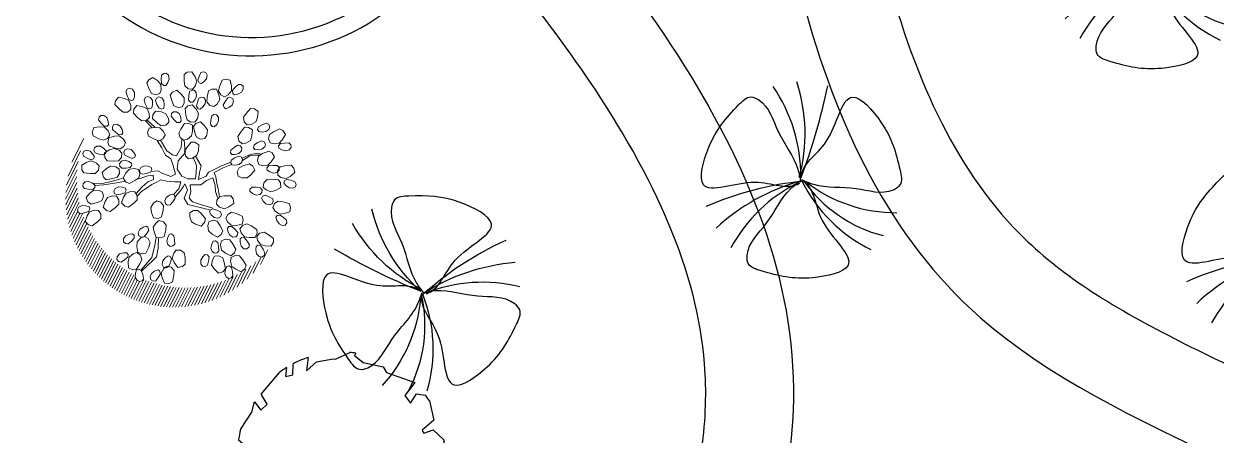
# Model space of a CAD drawing. Extents: x -809667 to 586099, y 3084146 to 3634412.
# Drawn here: x 381930.94 to 381939.07, y 3085746.64 to 3085749.45 of the extents above; entities that cross this region are included whole.
import ezdxf

# ---------------------------------------------------------------- set-up
doc = ezdxf.new("R2010")
doc.units = 0
doc.header["$LTSCALE"] = 0.5
doc.linetypes.add('CONTINOUS', pattern=[0])
doc.layers.get('0').update_dxf_attribs({"linetype": 'CONTINUOUS'})
for name, color, linetype in [('TREE', 3, 'CONTINUOUS'), ('zy-1', 3, 'CONTINUOUS'), ('图框', 4, 'CONTINUOUS'), ('绿化图层', 84, 'CONTINUOUS'), ('道路', 4, 'CONTINUOUS')]:
    doc.layers.add(name, color=color, linetype=linetype)
doc.layers.add('紫薇', color=6, linetype='CONTINUOUS', lineweight=20)

# ---------------------------------------------------------------- blocks, each defined once
blk = doc.blocks.new('白玉兰')
at = {"color": 0}
for centre, radius, start, end in [((-1261, 1665), 2054, 309.3934, 347.1655), ((-713, 1844), 1941, 291.8214, 332.6346), ((-4729, -6984), 8429, 56.1879, 65.279), ((-478, 2077), 2115, 283.2993, 320.8528), ((-1148, -2037), 2310, 61.625, 95.1491), ((-559, -2135), 2214, 76.7033, 111.4018), ((4371, -556), 4392, 172.1708, 190.6677), ((2827, 107), 2821, 182.2544, 209.8868), ((2146, 475), 2185, 193.3063, 228.4107)]:
    blk.add_arc(centre, radius, start, end, dxfattribs=at)
for points in [[(-33, 16), (-233, 73), (-342, 562), (-1254, 922), (-425, 1375), (-33, 1392), (376, 1386), (477, 1091), (236, 716), (185, 277), (29, 67), (-7, 18)], [(8, 31), (155, 177), (635, 34), (1395, 653), (1385, -291), (1209, -641), (1004, -995), (697, -939), (487, -546), (129, -287), (22, -49), (-3, 7)], [(36, -22), (99, -220), (-250, -580), (-51, -1540), (-885, -1095), (-1114, -777), (-1334, -432), (-1142, -186), (-697, -181), (-301, 17), (-41, 2), (21, -1)]]:
    blk.add_open_spline(points, degree=3, knots=[0, 0, 0, 0, 621.989778, 1340.944545, 1869.007736, 2592.427455, 2798.699245, 2915.827596, 3435.261502, 4029.77129, 4212.300518, 4212.300518, 4212.300518, 4212.300518], dxfattribs=at)
blk = doc.blocks.new('紫薇')
at = {"color": 0}
for p, q in [((-191, 425.6), (-183.9, 452.2)), ((-183.9, 452.2), (-162.6, 456.2)), ((-162.6, 456.2), (-146.2, 450.4)), ((-146.2, 450.4), (-136.4, 421.5)), ((-76.8, 470.4), (-70.2, 482.3)), ((-74.5, 453.4), (-76.8, 470.4)), ((-62.9, 439.1), (-74.5, 453.4)), ((-70.2, 482.3), (-58.6, 485.6)), ((-58.6, 485.6), (-47.3, 481.3)), ((-47.3, 481.3), (-39.7, 463.3)), ((-34.4, 444.7), (-41, 432.8)), ((-39.7, 463.3), (-34.4, 444.7)), ((-30.7, 440.8), (-21.4, 461)), ((-24.1, 417.5), (-30.7, 440.8)), ((-21.4, 461), (-5.1, 483.2)), ((-5.1, 483.2), (16.1, 479.2)), ((16.1, 479.2), (29.3, 467.9)), ((29.3, 467.9), (28, 437.4)), ((97.2, 444.8), (101.2, 461.5)), ((102.9, 427.3), (97.2, 444.8)), ((101.2, 461.5), (111.7, 470.2)), ((111.7, 470.2), (123.7, 469.1)), ((123.7, 469.1), (132.7, 461)), ((133.3, 441.5), (131.5, 422.2)), ((132.7, 461), (133.3, 441.5)), ((149.5, 432.7), (172.7, 447.5)), ((172.7, 447.5), (191, 436.1)), ((-246, 414.4), (-244.2, 427.9)), ((-237.8, 399.4), (-246, 414.4)), ((-244.2, 427.9), (-234.5, 435.2)), ((-221.8, 390.3), (-237.8, 399.4)), ((-234.5, 435.2), (-222.4, 435.2)), ((-222.4, 435.2), (-208.9, 421.2)), ((-206.8, 386.5), (-221.8, 390.3)), ((-208.9, 421.2), (-197.2, 405.8)), ((-199.1, 392.3), (-206.8, 386.5)), ((-197.2, 405.8), (-199.1, 392.3)), ((-192.4, 403.4), (-191, 425.6)), ((-177.8, 384.1), (-192.4, 403.4)), ((-132.4, 400.2), (-143.5, 382.8)), ((-136.4, 421.5), (-132.4, 400.2)), ((-105.3, 369.5), (-91, 393)), ((-91, 393), (-69.5, 390.8)), ((-69.5, 390.8), (-55.3, 380.7)), ((-50.3, 430.2), (-62.9, 439.1)), ((-41, 432.8), (-50.3, 430.2)), ((-12.5, 403.2), (-24.1, 417.5)), ((-14.5, 381.6), (-3.3, 389.5)), ((7.4, 403.9), (-12.5, 403.2)), ((-3.3, 389.5), (8.6, 387.4)), ((24, 416.1), (7.4, 403.9)), ((8.6, 387.4), (16.8, 378.5)), ((28, 437.4), (24, 416.1)), ((30, 383.1), (34.5, 399.6)), ((34.5, 399.6), (45.2, 408)), ((45.2, 408), (57.2, 406.6)), ((57.2, 406.6), (65.9, 398.2)), ((65.9, 398.2), (66, 378.7)), ((111.4, 414.4), (102.9, 427.3)), ((121, 413.5), (111.4, 414.4)), ((131.5, 422.2), (121, 413.5)), ((131.3, 393.1), (133.5, 417.2)), ((136.9, 375.6), (131.3, 393.1)), ((133.5, 417.2), (149.5, 432.7)), ((187, 392.8), (175.6, 374.5)), ((199.3, 420.8), (187, 392.8)), ((191, 436.1), (199.3, 420.8)), ((254.3, 374.8), (264, 388.8)), ((264, 388.8), (276.9, 393.2)), ((276.9, 393.2), (287.8, 387.8)), ((287.8, 387.8), (293.2, 377)), ((-339.3, 358.8), (-320.9, 370.1)), ((-336.4, 331.4), (-339.3, 358.8)), ((-329.6, 310.2), (-336.4, 331.4)), ((-320.9, 370.1), (-303.5, 370.7)), ((-303.5, 370.7), (-283.9, 347.2)), ((-283.9, 347.2), (-272.6, 328.8)), ((-268.6, 311.4), (-266.9, 338.9)), ((-266.9, 338.9), (-246.8, 347)), ((-246.8, 347), (-229.6, 344.6)), ((-229.6, 344.6), (-214.3, 318.1)), ((-161.8, 375), (-177.8, 384.1)), ((-173.4, 354.8), (-167.8, 367.2)), ((-169.6, 338.1), (-173.4, 354.8)), ((-156.9, 324.8), (-169.6, 338.1)), ((-167.8, 367.2), (-156.5, 371.5)), ((-143.5, 382.8), (-161.8, 375)), ((-156.5, 371.5), (-144.9, 368.2)), ((-144.9, 368.2), (-135.8, 350.9)), ((-135.8, 350.9), (-128.9, 332.9)), ((-128.9, 332.9), (-134.5, 320.4)), ((-112.8, 348.5), (-105.3, 369.5)), ((-104.3, 325.9), (-112.8, 348.5)), ((-54, 350.1), (-56.2, 328.6)), ((-55.3, 380.7), (-54, 350.1)), ((-19.8, 365.4), (-14.5, 381.6)), ((-15.6, 347.5), (-19.8, 365.4)), ((-8.2, 333.9), (-15.6, 347.5)), ((1.3, 332.2), (-8.2, 333.9)), ((12.5, 340), (1.3, 332.2)), ((7.1, 320), (31.4, 332.9)), ((15.9, 359.1), (12.5, 340)), ((16.8, 378.5), (15.9, 359.1)), ((35.2, 365.4), (30, 383.1)), ((31.4, 332.9), (48.8, 320)), ((43.3, 352.3), (35.2, 365.4)), ((52.9, 351.1), (43.3, 352.3)), ((63.7, 359.5), (52.9, 351.1)), ((62.6, 330.5), (65.5, 354.4)), ((67.7, 312.8), (62.6, 330.5)), ((66, 378.7), (63.7, 359.5)), ((65.5, 354.4), (81.9, 369.5)), ((81.9, 369.5), (105.5, 383.7)), ((105.5, 383.7), (123.5, 371.7)), ((131.4, 356.2), (118.3, 328.6)), ((123.5, 371.7), (131.4, 356.2)), ((155.7, 369), (136.9, 375.6)), ((175.6, 374.5), (155.7, 369)), ((208.1, 318.7), (219.7, 331.2)), ((219.7, 331.2), (233.1, 333.7)), ((233.1, 333.7), (243, 326.8)), ((253.2, 356.4), (254.3, 374.8)), ((256.5, 341.3), (253.2, 356.4)), ((265.1, 337), (256.5, 341.3)), ((278.1, 341.3), (265.1, 337)), ((267.3, 314.3), (278.1, 335.9)), ((286.7, 358.6), (278.1, 341.3)), ((278.1, 335.9), (298.6, 344.6)), ((293.2, 377), (286.7, 358.6)), ((298.6, 344.6), (325.6, 350)), ((325.6, 350), (338.6, 332.8)), ((338.6, 332.8), (340.8, 315.5)), ((-386.7, 314.3), (-380.4, 324.6)), ((-383.6, 301), (-386.7, 314.3)), ((-370.5, 290.1), (-383.6, 301)), ((-380.4, 324.6), (-369.1, 329)), ((-352.3, 287.3), (-370.5, 290.1)), ((-369.1, 329), (-351.4, 320.9)), ((-336.9, 289.2), (-352.3, 287.3)), ((-351.4, 320.9), (-335, 310.7)), ((-331.9, 297.4), (-336.9, 289.2)), ((-335, 310.7), (-331.9, 297.4)), ((-309.1, 297.5), (-329.6, 310.2)), ((-323.6, 274.2), (-315.6, 283.2)), ((-315.6, 283.2), (-303.8, 285.6)), ((-290.9, 294.7), (-309.1, 297.5)), ((-303.8, 285.6), (-287.7, 274.6)), ((-276.6, 308.6), (-290.9, 294.7)), ((-287.7, 274.6), (-273.2, 261.8)), ((-272.6, 328.8), (-276.6, 308.6)), ((-265.6, 289.4), (-268.6, 311.4)), ((-247.5, 273.4), (-265.6, 289.4)), ((-213.6, 278.8), (-230, 267.6)), ((-214.3, 318.1), (-206.2, 298.1)), ((-206.2, 298.1), (-213.6, 278.8)), ((-202, 308.6), (-198.5, 321.8)), ((-195.6, 292.8), (-202, 308.6)), ((-198.5, 321.8), (-188, 327.9)), ((-180.9, 281.8), (-195.6, 292.8)), ((-188, 327.9), (-176, 326.4)), ((-166.5, 276.1), (-180.9, 281.8)), ((-176, 326.4), (-164.3, 310.9)), ((-158.1, 280.9), (-166.5, 276.1)), ((-164.3, 310.9), (-154.6, 294.1)), ((-154.6, 294.1), (-158.1, 280.9)), ((-143.5, 317), (-156.9, 324.8)), ((-152.5, 259.8), (-148.4, 281.7)), ((-148.4, 281.7), (-138, 307.2)), ((-134.5, 320.4), (-143.5, 317)), ((-138, 307.2), (-116.5, 308.5)), ((-116.5, 308.5), (-100.8, 300.8)), ((-91.5, 312.7), (-104.3, 325.9)), ((-100.8, 300.8), (-94.7, 270.8)), ((-71.7, 315), (-91.5, 312.7)), ((-56.2, 328.6), (-71.7, 315)), ((-69.8, 267.4), (-68.5, 285.8)), ((-68.5, 285.8), (-58.6, 299.7)), ((-58.6, 299.7), (-45.6, 303.9)), ((-45.6, 303.9), (-34.9, 298.4)), ((-29.6, 287.6), (-36.2, 269.2)), ((-34.9, 298.4), (-29.6, 287.6)), ((-14.3, 282.1), (-10.1, 305.9)), ((-10.1, 264.1), (-14.3, 282.1)), ((-10.1, 305.9), (7.1, 320)), ((41.2, 277.2), (28.4, 259.8)), ((55.8, 304.1), (41.2, 277.2)), ((48.8, 320), (55.8, 304.1)), ((57.6, 263.9), (81.7, 307.4)), ((86.3, 305.7), (67.7, 312.8)), ((72.1, 266.3), (89, 305)), ((106.4, 310.5), (86.3, 305.7)), ((118.3, 328.6), (106.4, 310.5)), ((204.4, 300.6), (208.1, 318.7)), ((205.5, 285.2), (204.4, 300.6)), ((213.5, 279.7), (205.5, 285.2)), ((212.4, 256.9), (226.1, 276.8)), ((226.9, 282.2), (213.5, 279.7)), ((226.1, 276.8), (247.7, 282.5)), ((237.9, 298.1), (226.9, 282.2)), ((246.9, 315.4), (237.9, 298.1)), ((243, 326.8), (246.9, 315.4)), ((247.7, 282.5), (275.2, 284.1)), ((266.3, 295.9), (267.3, 314.3)), ((281.4, 283), (266.3, 295.9)), ((275.2, 284.1), (285.6, 265.2)), ((301.9, 280.8), (281.4, 283)), ((319.2, 293.8), (301.9, 280.8)), ((340.8, 315.5), (319.2, 293.8)), ((471.3, 230.6), (385.3, 316.6)), ((-322.8, 260.5), (-323.6, 274.2)), ((-311.7, 247.5), (-322.8, 260.5)), ((-294.2, 241.7), (-311.7, 247.5)), ((-278.8, 240.9), (-294.2, 241.7)), ((-272.4, 248.1), (-278.8, 240.9)), ((-273.2, 261.8), (-272.4, 248.1)), ((-230, 267.6), (-247.5, 273.4)), ((-234.4, 214.4), (-229.5, 227.1)), ((-229.5, 227.1), (-218.5, 232.1)), ((-218.5, 232.1), (-206.7, 229.5)), ((-206.7, 229.5), (-196.6, 212.8)), ((-161.3, 196.3), (-148.4, 220.6)), ((-140.4, 238.8), (-152.5, 259.8)), ((-148.4, 220.6), (-126.8, 219.8)), ((-125.7, 227.8), (-140.4, 238.8)), ((-126.8, 219.8), (-112, 210.5)), ((-106.5, 233.3), (-125.7, 227.8)), ((-109.1, 217.7), (-93.4, 232.5)), ((-93.4, 249.2), (-106.5, 233.3)), ((-94.7, 270.8), (-93.4, 249.2)), ((-93.4, 232.5), (-76.5, 236.6)), ((-76.5, 236.6), (-52.5, 217.6)), ((-66.7, 252.3), (-69.8, 267.4)), ((-58.1, 247.8), (-66.7, 252.3)), ((-45.1, 252), (-58.1, 247.8)), ((-36.2, 269.2), (-45.1, 252)), ((8.1, 256), (-10.1, 264.1)), ((28.4, 259.8), (8.1, 256)), ((24.8, 214), (26, 232.4)), ((26, 232.4), (37.1, 253.9)), ((37.1, 253.9), (57.7, 262.3)), ((57.7, 262.3), (84.7, 267.5)), ((99.5, 232.7), (77.7, 211.3)), ((84.7, 267.5), (97.5, 250)), ((97.5, 250), (99.5, 232.7)), ((208.8, 238.9), (212.4, 256.9)), ((221.9, 223.9), (208.8, 238.9)), ((241.9, 218.9), (221.9, 223.9)), ((260.9, 229.4), (241.9, 218.9)), ((247.9, 214.3), (266.4, 229.8)), ((285.3, 247.7), (260.9, 229.4)), ((266.4, 229.8), (288.7, 229.6)), ((285.6, 265.2), (285.3, 247.7)), ((288.7, 229.6), (315.6, 223.8)), ((305.9, 230.1), (312.1, 244.3)), ((310.3, 221.6), (305.9, 230.1)), ((323.4, 217.5), (310.3, 221.6)), ((312.1, 244.3), (323.7, 258.6)), ((315.6, 223.8), (320.6, 202.8)), ((340.5, 226.5), (323.4, 217.5)), ((323.7, 258.6), (339.8, 264.3)), ((339.8, 264.3), (352.8, 260.3)), ((356.5, 237.6), (340.5, 226.5)), ((352.8, 260.3), (358.4, 249.6)), ((358.4, 249.6), (356.5, 237.6)), ((365.4, 220.7), (367.8, 235.9)), ((371.9, 213.5), (365.4, 220.7)), ((367.8, 235.9), (375.4, 252.7)), ((375.4, 252.7), (389.5, 262.3)), ((399.8, 225.9), (385.5, 212.9)), ((389.5, 262.3), (403.2, 261.7)), ((412.5, 240.7), (399.8, 225.9)), ((403.2, 261.7), (411.3, 252.8)), ((411.3, 252.8), (412.5, 240.7)), ((508.8, 175.5), (417.1, 267.1)), ((528.7, 137.8), (442.7, 223.9)), ((-416.7, 181.7), (-403.6, 198.9)), ((-404, 157.2), (-416.7, 181.7)), ((-403.6, 198.9), (-387.6, 205.8)), ((-387.6, 205.8), (-360.8, 190.9)), ((-360.8, 190.9), (-343.6, 177.9)), ((-343.6, 177.9), (-340, 157.6)), ((-229.6, 197.9), (-234.4, 214.4)), ((-216, 185.5), (-229.6, 197.9)), ((-202.3, 178.5), (-216, 185.5)), ((-193.5, 182.4), (-202.3, 178.5)), ((-196.6, 212.8), (-188.6, 195.2)), ((-188.6, 195.2), (-193.5, 182.4)), ((-167.5, 174.9), (-161.3, 196.3)), ((-157.6, 152.9), (-167.5, 174.9)), ((-112, 210.5), (-108.9, 180.1)), ((-108.9, 180.1), (-109.8, 158.5)), ((-100.6, 191.5), (-109.1, 217.7)), ((-89.7, 172.1), (-100.6, 191.5)), ((-67, 163.8), (-89.7, 172.1)), ((-48.6, 164.8), (-67, 163.8)), ((-52.5, 217.6), (-37.7, 202)), ((-36.7, 106.9), (-51.2, 164.9)), ((-37.5, 181.3), (-48.6, 164.8)), ((-41.5, 169.7), (-27, 135.9)), ((-37.7, 202), (-37.5, 181.3)), ((39.8, 200.9), (24.8, 214)), ((60.3, 198.5), (39.8, 200.9)), ((40.7, 143.1), (52.7, 198.7)), ((67.2, 201.1), (57.6, 162.4)), ((77.7, 211.3), (60.3, 198.5)), ((183.4, 168.5), (186.5, 183.7)), ((189.7, 161.1), (183.4, 168.5)), ((186.5, 183.7), (194.8, 200.1)), ((194.8, 200.1), (209.3, 209.1)), ((218.1, 172.4), (203.3, 159.9)), ((209.3, 209.1), (222.9, 207.9)), ((231.3, 186.6), (218.1, 172.4)), ((222.9, 207.9), (230.7, 198.7)), ((230.7, 198.7), (231.3, 186.6)), ((239.6, 197.9), (247.9, 214.3)), ((248.3, 180), (239.6, 197.9)), ((266.3, 169.8), (248.3, 180)), ((287.3, 174.9), (266.3, 169.8)), ((315.7, 186.1), (287.3, 174.9)), ((320.6, 202.8), (315.7, 186.1)), ((358.1, 174.8), (365.7, 191.6)), ((367.5, 157.3), (358.1, 174.8)), ((365.7, 191.6), (383.6, 207.9)), ((385.5, 212.9), (371.9, 213.5)), ((383.6, 207.9), (405.9, 208.5)), ((405.9, 208.5), (433, 203.9)), ((434.7, 166.2), (406.7, 153.8)), ((433, 203.9), (438.9, 183.1)), ((438.9, 183.1), (434.7, 166.2)), ((542.3, 106.5), (458.9, 190)), ((-444.8, 98.9), (-442.6, 110.8)), ((-442.6, 110.8), (-433.7, 119)), ((-433.7, 119), (-414.3, 117.8)), ((-414.3, 117.8), (-395.3, 114.2)), ((-390.1, 139.9), (-404, 157.2)), ((-395.3, 114.2), (-387.5, 103)), ((-366.3, 135.4), (-390.1, 139.9)), ((-348.3, 139.4), (-366.3, 135.4)), ((-364.4, 110.1), (-350.4, 126.5)), ((-353.2, 84.9), (-364.4, 110.1)), ((-350.4, 126.5), (-334, 132.4)), ((-340, 157.6), (-348.3, 139.4)), ((-334, 132.4), (-308.2, 116.1)), ((-308.2, 116.1), (-291.7, 102.1)), ((-144, 140.4), (-157.6, 152.9)), ((-124.4, 144), (-144, 140.4)), ((-109.8, 158.5), (-124.4, 144)), ((-108.8, 122.6), (-94.6, 139)), ((-97.7, 97.4), (-108.8, 122.6)), ((-94.6, 139), (-78.2, 144.7)), ((-78.2, 144.7), (-52.5, 128.2)), ((-52.5, 128.2), (-36.1, 114.1)), ((-36.1, 114.1), (-33.9, 93.6)), ((-27, 135.9), (4.4, 106.9)), ((4.4, 106.9), (21.3, 116.5)), ((21.3, 116.5), (40.7, 143.1)), ((52.7, 126.2), (33.4, 102.1)), ((57.6, 162.4), (52.7, 126.2)), ((203.3, 159.9), (189.7, 161.1)), ((191.6, 102), (206.7, 112.4)), ((206.7, 112.4), (230.4, 117.2)), ((211.7, 140), (221.6, 151.8)), ((213.6, 130.5), (211.7, 140)), ((225, 122.9), (213.6, 130.5)), ((221.6, 151.8), (236.8, 162.3)), ((244, 126.8), (225, 122.9)), ((230.4, 117.2), (249.9, 106.4)), ((236.8, 162.3), (253.8, 163.3)), ((262.4, 133), (244, 126.8)), ((253.8, 163.3), (265.2, 155.7)), ((267.6, 143.9), (262.4, 133)), ((265.2, 155.7), (267.6, 143.9)), ((275.1, 132.1), (286.8, 146.4)), ((279.8, 112.7), (275.1, 132.1)), ((295.2, 99), (279.8, 112.7)), ((286.8, 146.4), (308.2, 157.6)), ((308.2, 157.6), (329.9, 152.6)), ((329.9, 152.6), (355, 141.2)), ((355.4, 119.6), (347, 104.3)), ((355, 141.2), (355.4, 119.6)), ((385.9, 147.9), (367.5, 157.3)), ((406.7, 153.8), (385.9, 147.9)), ((411.8, 108.8), (424.9, 121.7)), ((424.9, 121.7), (441.6, 125.6)), ((441.6, 125.6), (454.1, 120)), ((454.1, 120), (458.5, 108.8)), ((552.4, 78.8), (470.5, 160.7)), ((559.9, 53.6), (479.1, 134.4)), ((565.7, 30.2), (485.7, 110.1)), ((-502.4, 41.7), (-496.5, 62.5)), ((-496.5, 62.5), (-484, 74.7)), ((-484, 74.7), (-453.7, 70.5)), ((-453.7, 70.5), (-432.9, 64.6)), ((-437.1, 87.7), (-444.8, 98.9)), ((-420.9, 82.2), (-437.1, 87.7)), ((-432.9, 64.6), (-422.2, 46.9)), ((-403, 86.2), (-420.9, 82.2)), ((-389.3, 93.5), (-403, 86.2)), ((-387.5, 103), (-389.3, 93.5)), ((-340.2, 66.8), (-353.2, 84.9)), ((-316.8, 61), (-340.2, 66.8)), ((-298.6, 64), (-316.8, 61)), ((-289.3, 81.6), (-298.6, 64)), ((-291.7, 102.1), (-289.3, 81.6)), ((-291.5, 46.1), (-287.4, 57.4)), ((-287.4, 57.4), (-277.3, 64)), ((-277.3, 64), (-258.3, 59.7)), ((-258.3, 59.7), (-240.1, 53.1)), ((-84.9, 79.2), (-97.7, 97.4)), ((-87.5, 27.2), (-77.8, 77.9)), ((-61.5, 73.2), (-84.9, 79.2)), ((-65.7, 75.5), (-68.1, 48.9)), ((-43.3, 76), (-61.5, 73.2)), ((-33.9, 93.6), (-43.3, 76)), ((4.4, 82.7), (-36.7, 106.9)), ((21.3, 46.5), (4.4, 82.7)), ((33.4, 102.1), (33.4, 73.1)), ((33.4, 73.1), (35.8, 27.2)), ((91.4, 48.9), (108.3, 68.2)), ((108.3, 68.2), (139.8, 75.5)), ((132.5, 92.4), (144.6, 102.1)), ((132.5, 82.7), (132.5, 92.4)), ((142.2, 73.1), (132.5, 82.7)), ((159.1, 61), (134.9, 56.2)), ((134.9, 56.2), (139.8, 36.8)), ((161.5, 73.1), (142.2, 73.1)), ((144.6, 102.1), (161.5, 109.3)), ((202.6, 61), (159.1, 61)), ((161.5, 109.3), (178.4, 106.9)), ((180.8, 75.5), (161.5, 73.1)), ((178.4, 106.9), (188.1, 97.2)), ((188.1, 85.1), (180.8, 75.5)), ((188.1, 97.2), (188.1, 85.1)), ((190.7, 82.1), (191.6, 102)), ((201.6, 64.6), (190.7, 82.1)), ((222.5, 58.9), (201.6, 64.6)), ((252.8, 55.2), (222.5, 58.9)), ((249.9, 106.4), (270.8, 88.4)), ((265.1, 67.5), (252.8, 55.2)), ((270.8, 88.4), (265.1, 67.5)), ((265.4, 70.7), (306.5, 75.5)), ((287.2, 87.6), (270.3, 87.6)), ((328.3, 90), (287.2, 87.6)), ((287.2, 48.9), (304.1, 56.2)), ((316.8, 99.4), (295.2, 99)), ((304.1, 56.2), (321, 53.7)), ((306.5, 75.5), (364.5, 85.1)), ((347, 104.3), (316.8, 99.4)), ((362.1, 92.4), (328.3, 90)), ((410.5, 106.9), (362.1, 92.4)), ((364.5, 85.1), (408, 97.2)), ((380.7, 55.3), (393.8, 68.2)), ((383.1, 35.6), (380.7, 55.3)), ((393.8, 68.2), (416.4, 76.9)), ((404, 95.4), (411.8, 108.8)), ((407.5, 86.4), (404, 95.4)), ((420, 80.9), (407.5, 86.4)), ((416.4, 76.9), (437.4, 69.5)), ((438, 87.9), (420, 80.9)), ((437.4, 69.5), (461, 55.4)), ((455.2, 97.1), (438, 87.9)), ((458.5, 108.8), (455.2, 97.1)), ((461, 55.4), (459, 33.9)), ((570, 8.1), (490.7, 87.5)), ((573.2, -12.7), (494.4, 66.1)), ((-504.4, -0.4), (-485.8, 5.5)), ((-481.8, 23.5), (-502.4, 41.7)), ((-485.8, 5.5), (-466.8, 9.1)), ((-462.5, 12.3), (-481.8, 23.5)), ((-466.8, 9.1), (-455.5, 1.4)), ((-438.8, 16.8), (-462.5, 12.3)), ((-455.5, 1.4), (-453.8, -8.1)), ((-423.5, 27), (-438.8, 16.8)), ((-422.2, 46.9), (-423.5, 27)), ((-400.7, 29), (-397.8, 40.7)), ((-393.6, 17.3), (-400.7, 29)), ((-397.8, 40.7), (-388.5, 48.4)), ((-377.8, 10.9), (-393.6, 17.3)), ((-388.5, 48.4), (-369.1, 46.1)), ((-359.6, 13.9), (-377.8, 10.9)), ((-369.1, 46.1), (-350.3, 41.4)), ((-350.9, 0.6), (-367.8, -9.1)), ((-345.6, 20.4), (-359.6, 13.9)), ((-314.7, 5.4), (-350.9, 0.6)), ((-350.3, 41.4), (-343.3, 29.7)), ((-343.3, 29.7), (-345.6, 20.4)), ((-338.8, -4.2), (-314.7, 0.6)), ((-278.4, 0.6), (-314.7, 5.4)), ((-314.7, 0.6), (-276, -9.1)), ((-285.7, 33.7), (-291.5, 46.1)), ((-270.7, 25.6), (-285.7, 33.7)), ((-278.4, -4.1), (-275.5, 7.6)), ((-275.5, 7.6), (-266.1, 15.2)), ((-252.3, 26.7), (-270.7, 25.6)), ((-266.1, 15.2), (-246.7, 12.7)), ((-237.6, 31.6), (-252.3, 26.7)), ((-246.7, 12.7), (-228, 8)), ((-240.1, 53.1), (-234.3, 40.7)), ((-234.3, 40.7), (-237.6, 31.6)), ((-228, 8), (-221, -3.8)), ((-222.8, 0.6), (-176.9, -1.8)), ((-70.5, 0.6), (-87.5, 27.2)), ((-56, -28.4), (-70.5, 0.6)), ((-68.1, 48.9), (-68.1, 34.4)), ((-68.1, 34.4), (-56, 5.4)), ((-56, 5.4), (-43.9, -21.1)), ((-11.6, -10.3), (11.6, 10.3)), ((11.6, 10.3), (21.3, 46.5)), ((35.8, 27.2), (60, 24.8)), ((84.2, 10.3), (50.3, -4.2)), ((60, 24.8), (91.4, 48.9)), ((108.3, 24.8), (84.2, 10.3)), ((132.5, 19.9), (108.3, 24.8)), ((154.3, 17.5), (132.5, 19.9)), ((139.8, 36.8), (168.8, 34.4)), ((185.7, 7.9), (154.3, 17.5)), ((168.8, 34.4), (202.6, 19.9)), ((207.4, 3), (185.7, 7.9)), ((202.6, 19.9), (236.4, 0.6)), ((234, -11.5), (207.4, 3)), ((234, -9.1), (238.9, 10.3)), ((238.9, 10.3), (255.8, 17.5)), ((255.8, 17.5), (279.9, 17.5)), ((275.1, 39.3), (287.2, 48.9)), ((275.1, 29.6), (275.1, 39.3)), ((284.8, 19.9), (275.1, 29.6)), ((279.9, 17.5), (296.9, 3)), ((304.1, 19.9), (284.8, 19.9)), ((296.9, 3), (313.8, -18.7)), ((323.4, 22.3), (304.1, 19.9)), ((321, 53.7), (330.7, 44.1)), ((321, -1.8), (325.9, 17.5)), ((330.7, 32), (323.4, 22.3)), ((325.9, 17.5), (342.8, 24.8)), ((330.7, 44.1), (330.7, 32)), ((342.8, 24.8), (367, 24.8)), ((367, 24.8), (383.9, 10.3)), ((396.9, 20.2), (383.1, 35.6)), ((383.9, 10.3), (400.8, -11.5)), ((418.4, 18.1), (396.9, 20.2)), ((448.9, 19.6), (418.4, 18.1)), ((459, 33.9), (448.9, 19.6)), ((461.2, 10.3), (473.3, 19.9)), ((461.2, 0.6), (461.2, 10.3)), ((470.9, -9.1), (461.2, 0.6)), ((473.3, 19.9), (490.2, 27.2)), ((490.2, 27.2), (507.1, 24.8)), ((575.4, -32.6), (497, 45.8)), ((499.2, 25.9), (498.8, 26.3)), ((507.1, 24.8), (516.8, 15.1)), ((516.8, 3), (509.6, -6.6)), ((516.8, 15.1), (516.8, 3)), ((576.7, -51.6), (516.8, 8.3)), ((-509.7, -11.2), (-504.4, -0.4)), ((-507.5, -23.1), (-509.7, -11.2)), ((-496.2, -30.8), (-507.5, -23.1)), ((-479.2, -30.1), (-496.2, -30.8)), ((-463.9, -19.9), (-479.2, -30.1)), ((-453.8, -8.1), (-463.9, -19.9)), ((-421.5, -40.4), (-416.8, -19.3)), ((-399.9, -57.5), (-421.5, -40.4)), ((-416.8, -19.3), (-405, -6.5)), ((-405, -6.5), (-374.5, -8.9)), ((-374.5, -8.9), (-353.4, -13.7)), ((-360.6, -11.5), (-338.8, -4.2)), ((-341.9, -50.6), (-356.5, -61.7)), ((-353.4, -13.7), (-341.8, -30.7)), ((-341.8, -30.7), (-341.9, -50.6)), ((-315.5, -70.1), (-313, -48.7)), ((-313, -48.7), (-302.7, -34.6)), ((-302.7, -34.6), (-272.1, -33.8)), ((-271.5, -15.9), (-278.4, -4.1)), ((-272.1, -33.8), (-250.7, -36.3)), ((-255.7, -22.4), (-271.5, -15.9)), ((-237.5, -19.5), (-255.7, -22.4)), ((-250.7, -36.3), (-237.3, -51.9)), ((-223.4, -13.2), (-237.5, -19.5)), ((-237.3, -51.9), (-235.2, -71.8)), ((-221, -3.8), (-223.4, -13.2)), ((-181.7, -13.9), (-222.8, -11.5)), ((-135.8, -21.1), (-181.7, -13.9)), ((-176.9, -1.8), (-133.4, -9.1)), ((-135.8, -42.9), (-135.8, -21.1)), ((-131, -71.9), (-135.8, -42.9)), ((-133.4, -9.1), (-111.6, -11.5)), ((-121.3, -42.9), (-121.3, -79.1)), ((-89.9, -45.3), (-121.3, -42.9)), ((-111.6, -11.5), (-94.7, -26)), ((-94.7, -26), (-56, -28.4)), ((-58.4, -55), (-89.9, -45.3)), ((-12.5, -40.5), (-58.4, -55)), ((-43.9, -21.1), (-11.6, -10.3)), ((-5.3, -71.9), (-12.5, -40.5)), ((9.2, -28.4), (6.8, -57.4)), ((21.3, -38), (9.2, -28.4)), ((40.7, -52.5), (21.3, -38)), ((50.3, -4.2), (23.7, -13.9)), ((23.7, -13.9), (43.1, -40.5)), ((72.1, -71.9), (40.7, -52.5)), ((43.1, -40.5), (72.1, -57.4)), ((241.3, -28.4), (234, -9.1)), ((260.6, -38), (241.3, -28.4)), ((289.6, -47.7), (260.6, -38)), ((304.1, -38), (289.6, -47.7)), ((313.8, -18.7), (304.1, -38)), ((328.3, -21.1), (321, -1.8)), ((347.6, -30.8), (328.3, -21.1)), ((376.6, -40.5), (347.6, -30.8)), ((391.1, -30.8), (376.6, -40.5)), ((400.8, -11.5), (391.1, -30.8)), ((420.1, -38), (425, -18.7)), ((427.4, -57.4), (420.1, -38)), ((425, -18.7), (441.9, -11.5)), ((441.9, -11.5), (466.1, -11.5)), ((466.1, -11.5), (483, -26)), ((490.2, -9.1), (470.9, -9.1)), ((483, -26), (499.9, -47.7)), ((509.6, -6.6), (490.2, -9.1)), ((499.9, -47.7), (490.2, -67)), ((575.5, -121), (498.7, -44.3)), ((576.6, -104.5), (499.6, -27.5)), ((577.3, -87.5), (500, -10.2)), ((577.3, -69.9), (511.5, -4.1)), ((-490, -117.5), (-482.8, -101.7)), ((-482.8, -101.7), (-453, -94.6)), ((-453, -94.6), (-431.5, -92.7)), ((-431.5, -92.7), (-415.2, -105.3)), ((-425.8, -93.7), (-421.1, -82.6)), ((-422.9, -105.4), (-425.8, -93.7)), ((-411.2, -112.5), (-422.9, -105.4)), ((-421.1, -82.6), (-402.9, -75.6)), ((-415.2, -105.3), (-409.1, -124.3)), ((-402.9, -75.6), (-384.1, -71)), ((-380, -67.5), (-399.9, -57.5)), ((-379.5, -99.7), (-394.2, -110.8)), ((-384.1, -71), (-372.4, -78)), ((-356.5, -61.7), (-380, -67.5)), ((-370.1, -87.4), (-379.5, -99.7)), ((-372.4, -78), (-370.1, -87.4)), ((-292.2, -84.8), (-315.5, -70.1)), ((-271.3, -92.6), (-292.2, -84.8)), ((-248.6, -84.4), (-271.3, -92.6)), ((-235.2, -71.8), (-248.6, -84.4)), ((-128.5, -98.4), (-131, -71.9)), ((-123.7, -134.7), (-128.5, -98.4)), ((-121.3, -79.1), (-114, -105.7)), ((-114, -105.7), (-114, -134.7)), ((11.6, -96), (-5.3, -71.9)), ((2, -117.8), (11.6, -96)), ((6.8, -57.4), (33.4, -88.8)), ((33.4, -88.8), (26.1, -122.6)), ((71.7, -62.6), (77.9, -55.2)), ((72.9, -76.2), (71.7, -62.6)), ((87.7, -88.7), (72.9, -76.2)), ((77.9, -55.2), (93.4, -55.6)), ((104.1, -99.2), (87.7, -88.7)), ((93.4, -55.6), (111, -60.9)), ((115.8, -96.5), (104.1, -99.2)), ((111, -60.9), (122.4, -73.6)), ((123.6, -87.2), (115.8, -96.5)), ((122.4, -73.6), (123.6, -87.2)), ((134.2, -92.5), (141.1, -73)), ((142.8, -112.3), (134.2, -92.5)), ((141.1, -73), (157.2, -61.4)), ((157.2, -61.4), (174.8, -66.7)), ((174.8, -66.7), (193.3, -82.2)), ((193.3, -82.2), (197, -104.2)), ((197, -104.2), (196, -131.7)), ((446.7, -67), (427.4, -57.4)), ((475.7, -76.7), (446.7, -67)), ((490.2, -67), (475.7, -76.7)), ((566.2, -182.5), (490.3, -106.6)), ((569.1, -167.7), (493.1, -91.7)), ((571.7, -152.6), (495.4, -76.3)), ((573.8, -137.1), (497.3, -60.6)), ((-488.1, -139.1), (-490, -117.5)), ((-462.2, -148.6), (-488.1, -139.1)), ((-440.2, -152.1), (-462.2, -148.6)), ((-459.5, -166.8), (-443.1, -156.6)), ((-443.1, -156.6), (-429.8, -159.8)), ((-419.7, -139.3), (-440.2, -152.1)), ((-429.8, -159.8), (-424.7, -168)), ((-409.1, -124.3), (-419.7, -139.3)), ((-394.2, -110.8), (-411.2, -112.5)), ((-409.7, -163.1), (-405.2, -146.2)), ((-404.1, -184), (-409.7, -163.1)), ((-405.2, -146.2), (-377.1, -134.2)), ((-377.1, -134.2), (-356.2, -128.6)), ((-356.2, -128.6), (-338, -138.3)), ((-338, -138.3), (-328.8, -156)), ((-328.8, -156), (-336.6, -172.6)), ((-318.9, -167.1), (-315.4, -155.5)), ((-315.4, -155.5), (-298, -146.6)), ((-298, -146.6), (-279.9, -140)), ((-279.9, -140), (-267.5, -145.8)), ((-264.2, -154.9), (-272.2, -168.1)), ((-267.5, -145.8), (-264.2, -154.9)), ((-180.2, -164.4), (-174.5, -147.9)), ((-176.3, -185.6), (-180.2, -164.4)), ((-174.5, -147.9), (-145.5, -138.1)), ((-145.5, -138.1), (-124.3, -134.2)), ((-124.3, -134.2), (-106.8, -145.2)), ((-99, -163.5), (-108.1, -179.5)), ((-106.8, -145.2), (-99, -163.5)), ((-77.8, -175.7), (-29.4, -141.9)), ((4.4, -137.1), (-60.9, -178.1)), ((-29.4, -141.9), (2, -117.8)), ((-19.3, -182.6), (-9.2, -163.5)), ((-9.2, -163.5), (10.3, -156.7)), ((26.1, -122.6), (4.4, -137.1)), ((10.3, -156.7), (29.5, -162)), ((29.5, -162), (36.3, -179.1)), ((158.8, -138.4), (142.8, -112.3)), ((151.1, -181.9), (158, -162.4)), ((158, -162.4), (174.1, -150.7)), ((176.1, -140.3), (158.8, -138.4)), ((174.1, -150.7), (191.7, -156)), ((196, -131.7), (176.1, -140.3)), ((191.7, -156), (210.2, -171.6)), ((233.6, -164.1), (239.8, -156.7)), ((234.8, -177.7), (233.6, -164.1)), ((239.8, -156.7), (255.3, -157)), ((255.3, -157), (272.9, -162.3)), ((272.9, -162.3), (284.3, -175.1)), ((550.9, -237.9), (475.7, -162.7)), ((555.2, -224.5), (479.8, -149.2)), ((559.2, -210.9), (483.7, -135.3)), ((562.9, -196.8), (487.2, -121.1)), ((-475.8, -191.1), (-474.7, -179.1)), ((-469.4, -201.4), (-475.8, -191.1)), ((-474.7, -179.1), (-459.5, -166.8)), ((-456.1, -204.5), (-469.4, -201.4)), ((-440.4, -197.6), (-456.1, -204.5)), ((-429.9, -182.6), (-440.4, -197.6)), ((-424.7, -168), (-429.9, -182.6)), ((-377, -189), (-404.1, -184)), ((-354.7, -188.6), (-377, -189)), ((-336.6, -172.6), (-354.7, -188.6)), ((-352.7, -221.1), (-339.8, -206.5)), ((-339.8, -206.5), (-325.3, -193.6)), ((-325.3, -193.6), (-311.7, -194.5)), ((-314.8, -178.4), (-318.9, -167.1)), ((-307.9, -216.9), (-315.8, -233.6)), ((-302.4, -184.2), (-314.8, -178.4)), ((-311.7, -194.5), (-305.3, -201.7)), ((-305.3, -201.7), (-307.9, -216.9)), ((-285.6, -180.7), (-302.4, -184.2)), ((-272.2, -168.1), (-285.6, -180.7)), ((-149.6, -192.7), (-176.3, -185.6)), ((-127.4, -194.1), (-149.6, -192.7)), ((-108.1, -179.5), (-127.4, -194.1)), ((-106, -202.5), (-92, -188.9)), ((-105.9, -214.5), (-106, -202.5)), ((-98.6, -224.2), (-105.9, -214.5)), ((-92, -188.9), (-76.6, -177.2)), ((-70.2, -217.7), (-85.1, -226)), ((-76.6, -177.2), (-63.1, -179.1)), ((-61, -201.8), (-70.2, -217.7)), ((-63.1, -179.1), (-57.2, -186.8)), ((-57.2, -186.8), (-61, -201.8)), ((-29.7, -211.3), (-19.3, -182.6)), ((-20.4, -226.1), (-29.7, -211.3)), ((35.7, -203.3), (20.8, -219.9)), ((36.3, -179.1), (35.7, -203.3)), ((159.7, -201.7), (151.1, -181.9)), ((175.7, -227.8), (159.7, -201.7)), ((210.2, -171.6), (213.9, -193.6)), ((213.9, -193.6), (212.9, -221.1)), ((249.6, -190.1), (234.8, -177.7)), ((246.4, -234.4), (249, -213.9)), ((249, -213.9), (262.3, -199)), ((266, -200.7), (249.6, -190.1)), ((262.3, -199), (280.6, -200.5)), ((277.8, -197.9), (266, -200.7)), ((285.5, -188.7), (277.8, -197.9)), ((280.6, -200.5), (302, -211.7)), ((284.3, -175.1), (285.5, -188.7)), ((302, -211.7), (310.3, -232.4)), ((305.8, -179.5), (310.3, -170.9)), ((309.8, -192.5), (305.8, -179.5)), ((327, -201.5), (309.8, -192.5)), ((310.3, -170.9), (325.4, -168)), ((325.4, -168), (343.8, -169.4)), ((345.2, -208.3), (327, -201.5)), ((343.8, -169.4), (357.7, -179.4)), ((356.1, -203.1), (345.2, -208.3)), ((361.7, -192.5), (356.1, -203.1)), ((357.7, -179.4), (361.7, -192.5)), ((530.6, -288.4), (456, -213.7)), ((536.1, -276.2), (461.3, -201.4)), ((541.3, -263.7), (466.4, -188.8)), ((546.3, -250.9), (471.2, -175.9)), ((-419, -283.1), (-417.9, -265.7)), ((-417.9, -265.7), (-392.8, -248.4)), ((-392.8, -248.4), (-373.4, -238.8)), ((-373.4, -238.8), (-353.6, -244.6)), ((-353.6, -244.6), (-341.1, -260.1)), ((-351.7, -233.1), (-352.7, -221.1)), ((-343.7, -242.2), (-351.7, -233.1)), ((-341.1, -260.1), (-345.5, -278)), ((-330, -243), (-343.7, -242.2)), ((-315.8, -233.6), (-330, -243)), ((-194.7, -252.4), (-171.8, -232.2)), ((-193.6, -269.8), (-194.7, -252.4)), ((-181.7, -287.9), (-193.6, -269.8)), ((-171.8, -232.2), (-153.8, -220.2)), ((-153.8, -220.2), (-133.4, -223.6)), ((-133.4, -223.6), (-119.1, -237.5)), ((-121.3, -255.7), (-133.4, -276.7)), ((-119.1, -237.5), (-121.3, -255.7)), ((-85.1, -226), (-98.6, -224.2)), ((-88.1, -289.3), (-83.6, -259.1)), ((-83.6, -259.1), (-77.4, -238.3)), ((-77.4, -238.3), (-59.6, -227.8)), ((-59.6, -227.8), (-39.8, -229.2)), ((-39.8, -229.2), (-29.7, -244.6)), ((-25.5, -268.4), (-36.8, -287.6)), ((-29.7, -244.6), (-25.5, -268.4)), ((-1.3, -236.2), (-20.4, -226.1)), ((20.8, -219.9), (-1.3, -236.2)), ((132.4, -239), (140.2, -227.8)), ((135.8, -258), (132.4, -239)), ((141.5, -276.6), (135.8, -258)), ((140.2, -227.8), (149.8, -226.1)), ((149.8, -226.1), (161.4, -236.3)), ((161.4, -236.3), (171.4, -251.7)), ((172, -268.8), (164.2, -280)), ((171.4, -251.7), (172, -268.8)), ((193, -229.7), (175.7, -227.8)), ((212.9, -221.1), (193, -229.7)), ((219.5, -269.9), (202.6, -226.4)), ((212.3, -221.6), (229.2, -253)), ((238.9, -306.2), (219.5, -269.9)), ((229.2, -253), (260.6, -301.3)), ((259.1, -251.9), (246.4, -234.4)), ((280.3, -274), (259.1, -251.9)), ((297.6, -272.1), (280.3, -274)), ((315.1, -259.5), (297.6, -272.1)), ((307.4, -275), (318.8, -258.8)), ((310.3, -232.4), (315.1, -259.5)), ((318.8, -258.8), (337.2, -258.1)), ((337.2, -258.1), (359.8, -266.8)), ((359.6, -253.8), (363.1, -244.8)), ((365.2, -266.3), (359.6, -253.8)), ((359.8, -266.8), (370.3, -286.5)), ((363.1, -244.8), (377.9, -240.2)), ((383.2, -273.3), (365.2, -266.3)), ((377.9, -240.2), (396.3, -239.5)), ((402.1, -278.1), (383.2, -273.3)), ((396.3, -239.5), (411.2, -247.9)), ((412.3, -271.7), (402.1, -278.1)), ((411.2, -247.9), (416.7, -260.4)), ((416.7, -260.4), (412.3, -271.7)), ((499.4, -345.5), (425.3, -271.4)), ((506.1, -334.6), (432, -260.4)), ((512.6, -323.4), (438.4, -249.1)), ((518.9, -312), (444.5, -237.6)), ((524.9, -300.3), (450.4, -225.8)), ((-409.4, -302.5), (-419, -283.1)), ((-381.8, -302.1), (-409.4, -302.5)), ((-382.4, -334.9), (-372.7, -318)), ((-360.1, -297.3), (-381.8, -302.1)), ((-372.7, -318), (-361.1, -302.6)), ((-361.1, -302.6), (-347.5, -300.7)), ((-345.5, -278), (-360.1, -297.3)), ((-347.5, -300.7), (-339.8, -306.5)), ((-339.4, -322), (-343.8, -339.9)), ((-339.8, -306.5), (-339.4, -322)), ((-238.2, -331.8), (-218.9, -308.1)), ((-218.9, -308.1), (-203, -293.5)), ((-203, -293.5), (-182.4, -293.6)), ((-182.4, -293.6), (-166, -304.9)), ((-154.4, -284.1), (-181.7, -287.9)), ((-165.2, -323.3), (-173.8, -345.9)), ((-166, -304.9), (-165.2, -323.3)), ((-133.4, -276.7), (-154.4, -284.1)), ((-151, -316.8), (-143.4, -298.8)), ((-146.2, -327.9), (-151, -316.8)), ((-135.8, -333.9), (-146.2, -327.9)), ((-143.4, -298.8), (-133.7, -282.1)), ((-133.7, -282.1), (-120.5, -278.5)), ((-112, -316.9), (-122.6, -330.4)), ((-120.5, -278.5), (-112.1, -283.4)), ((-112.1, -283.4), (-109.8, -298.7)), ((-109.8, -298.7), (-112, -316.9)), ((-105.1, -337.9), (-86.8, -328.4)), ((-76, -301.9), (-88.1, -289.3)), ((-86.8, -328.4), (-67, -330.8)), ((-55.3, -308.1), (-76, -301.9)), ((-36.8, -287.6), (-55.3, -308.1)), ((-49.5, -331.8), (-41, -321)), ((-41, -321), (-31.4, -319.9)), ((-31.4, -319.9), (-20.4, -330.7)), ((112.7, -328.7), (124.5, -311.7)), ((115.8, -350.1), (112.7, -328.7)), ((124.5, -311.7), (143.2, -304.7)), ((152.3, -282.1), (141.5, -276.6)), ((143.2, -304.7), (158.7, -314.5)), ((164.2, -280), (152.3, -282.1)), ((158.7, -314.5), (172.5, -334.4)), ((177.2, -337), (179.7, -323.6)), ((179.7, -323.6), (187.6, -318.1)), ((187.6, -318.1), (202.4, -322.5)), ((202.4, -322.5), (218, -332.3)), ((260.6, -315.8), (238.9, -306.2)), ((260.6, -301.3), (325.9, -340)), ((325.9, -347.2), (260.6, -315.8)), ((307.1, -295.7), (307.4, -275)), ((321.7, -311.7), (307.1, -295.7)), ((345.2, -331.1), (321.7, -311.7)), ((362.2, -327.4), (345.2, -331.1)), ((378.2, -312.8), (362.2, -327.4)), ((370.3, -286.5), (378.2, -312.8)), ((462.1, -396.6), (388.7, -323.1)), ((470, -386.9), (396.5, -313.3)), ((477.7, -376.9), (404, -303.2)), ((485.2, -366.6), (411.4, -292.8)), ((492.4, -356.2), (418.5, -282.2)), ((-379.1, -346.5), (-382.4, -334.9)), ((-369.5, -353.8), (-379.1, -346.5)), ((-355.9, -351.9), (-369.5, -353.8)), ((-343.8, -339.9), (-355.9, -351.9)), ((-298.2, -395.2), (-281, -370)), ((-281, -370), (-266.4, -354)), ((-266.4, -354), (-245.8, -352.3)), ((-245.8, -352.3), (-228.6, -362.3)), ((-234.3, -348.8), (-238.2, -331.8)), ((-219.7, -364.7), (-234.3, -348.8)), ((-226.2, -380.5), (-232.9, -403.8)), ((-228.6, -362.3), (-226.2, -380.5)), ((-193.4, -356.6), (-219.7, -364.7)), ((-173.8, -345.9), (-193.4, -356.6)), ((-184.7, -388.3), (-180.1, -369.4)), ((-180.1, -369.4), (-173.3, -351.3)), ((-173.3, -351.3), (-160.8, -345.7)), ((-160.8, -345.7), (-151.8, -349.1)), ((-146.3, -382.2), (-154.5, -397.2)), ((-151.8, -349.1), (-147, -363.8)), ((-147, -363.8), (-146.3, -382.2)), ((-122.6, -330.4), (-135.8, -333.9)), ((-118.4, -388.2), (-112.3, -358.3)), ((-112.3, -358.3), (-105.1, -337.9)), ((-54.8, -370.8), (-67.2, -389.3)), ((-67, -330.8), (-57.8, -346.8)), ((-57.8, -346.8), (-54.8, -370.8)), ((-47.1, -351), (-49.5, -331.8)), ((-42.4, -369.9), (-47.1, -351)), ((-31.9, -375.9), (-42.4, -369.9)), ((-19.9, -374.5), (-31.9, -375.9)), ((-20.4, -330.7), (-11.2, -346.6)), ((-11.5, -363.7), (-19.9, -374.5)), ((-11.2, -346.6), (-11.5, -363.7)), ((9.7, -383.3), (14, -370.3)), ((18.3, -400.6), (9.7, -383.3)), ((14, -370.3), (22.7, -366)), ((22.7, -366), (36.7, -372.6)), ((36.7, -372.6), (50.8, -384.5)), ((124.3, -379.4), (115.8, -350.1)), ((140.5, -385.9), (124.3, -379.4)), ((161.9, -382.8), (140.5, -385.9)), ((170.2, -356.6), (161.9, -382.8)), ((172.5, -334.4), (170.2, -356.6)), ((188.2, -352.9), (177.2, -337)), ((182.5, -391.6), (190.2, -372.4)), ((201.2, -367.5), (188.2, -352.9)), ((190.2, -372.4), (206.8, -361.4)), ((213.2, -367.9), (201.2, -367.5)), ((206.8, -361.4), (224.2, -367.4)), ((223.2, -361.1), (213.2, -367.9)), ((218, -332.3), (225.6, -347.6)), ((225.6, -347.6), (223.2, -361.1)), ((224.2, -367.4), (242, -383.7)), ((242, -383.7), (244.8, -405.8)), ((246.6, -371.5), (253.1, -364.4)), ((247.2, -385.2), (246.6, -371.5)), ((253.1, -364.4), (268.5, -365.4)), ((268.5, -365.4), (285.9, -371.4)), ((285.9, -371.4), (296.8, -384.6)), ((325.2, -362.8), (325.7, -343.5)), ((327.1, -382.2), (325.2, -362.8)), ((325.7, -343.5), (335.6, -334)), ((336.6, -389.7), (327.1, -382.2)), ((335.6, -334), (345.2, -334.3)), ((345.2, -334.3), (354.6, -346.6)), ((358.6, -380.5), (348.7, -390)), ((354.6, -346.6), (361.4, -363.7)), ((419.3, -442.2), (358.1, -381)), ((361.4, -363.7), (358.6, -380.5)), ((428.3, -433.5), (361, -366.2)), ((437.1, -424.6), (363.9, -351.5)), ((445.7, -415.5), (372.4, -342.2)), ((454, -406.2), (380.6, -332.8)), ((-292.9, -411.8), (-298.2, -395.2)), ((-277, -426.4), (-292.9, -411.8)), ((-251.4, -416.1), (-277, -426.4)), ((-204, -490.6), (-257.4, -437.3)), ((-232.9, -403.8), (-251.4, -416.1)), ((-240.1, -447), (-237.1, -427.7)), ((-237.1, -427.7), (-231.9, -409.1)), ((-231.9, -409.1), (-219.9, -402.4)), ((-219.9, -402.4), (-210.6, -405.1)), ((-210.6, -405.1), (-204.6, -419.3)), ((-202.3, -437.6), (-209.3, -453.2)), ((-204.6, -419.3), (-202.3, -437.6)), ((-178.3, -398.5), (-184.7, -388.3)), ((-167, -402.8), (-178.3, -398.5)), ((-154.5, -397.2), (-167, -402.8)), ((-132.9, -443), (-125, -422.8)), ((-125, -422.8), (-106.5, -413.8)), ((-107.1, -401.5), (-118.4, -388.2)), ((-86.7, -408.7), (-107.1, -401.5)), ((-106.5, -413.8), (-86.8, -416.9)), ((-86.8, -416.9), (-78, -433.1)), ((-67.2, -389.3), (-86.7, -408.7)), ((-78, -433.1), (-75.8, -457.1)), ((-48.1, -407), (-34, -391.9)), ((-48.1, -428.6), (-48.1, -407)), ((-43.8, -458.8), (-48.1, -428.6)), ((-34, -391.9), (-14.6, -387.6)), ((-14.6, -387.6), (-0.5, -399.5)), ((-0.5, -399.5), (10.2, -421.1)), ((10.2, -421.1), (4.8, -442.7)), ((29.1, -416.8), (18.3, -400.6)), ((41, -419), (29.1, -416.8)), ((51.8, -413.7), (41, -419)), ((50.8, -384.5), (56.1, -400.7)), ((56.1, -400.7), (51.8, -413.7)), ((190.3, -411.7), (182.5, -391.6)), ((205.2, -438.4), (190.3, -411.7)), ((222.4, -441), (205.2, -438.4)), ((242.6, -433.3), (222.4, -441)), ((244.8, -405.8), (242.6, -433.3)), ((261.5, -398.2), (247.2, -385.2)), ((328, -510), (256.1, -438)), ((277.4, -409.4), (261.5, -398.2)), ((339.1, -503.4), (267, -431.3)), ((289.3, -407.2), (277.4, -409.4)), ((349.9, -496.5), (277.7, -424.4)), ((360.5, -489.4), (288.2, -417.2)), ((297.4, -398.2), (289.3, -407.2)), ((296.8, -384.6), (297.4, -398.2)), ((370.9, -482.1), (298.5, -409.7)), ((381, -474.6), (308.5, -402.1)), ((390.9, -466.8), (318.3, -394.2)), ((400.6, -458.8), (327.9, -386.1)), ((348.7, -390), (336.6, -389.7)), ((410, -450.6), (349, -389.6)), ((-232.8, -456.6), (-240.1, -447)), ((-221.2, -459.9), (-232.8, -456.6)), ((-209.3, -453.2), (-221.2, -459.9)), ((-159.1, -517.9), (-218.6, -458.4)), ((-124.5, -534.7), (-187, -472.3)), ((-94.9, -546.7), (-158.9, -482.7)), ((-139.8, -472.8), (-132.9, -443)), ((-128.9, -486.3), (-139.8, -472.8)), ((-68.3, -555.6), (-133.5, -490.4)), ((-108.7, -494.2), (-128.9, -486.3)), ((-88.6, -475.3), (-108.7, -494.2)), ((-75.8, -457.1), (-88.6, -475.3)), ((-72.9, -461.7), (-64.2, -451.2)), ((-71.1, -481), (-72.9, -461.7)), ((-66.9, -500), (-71.1, -481)), ((-64.2, -451.2), (-54.6, -450.3)), ((-54.6, -450.3), (-43.8, -461.4)), ((-28.7, -467.5), (-43.8, -458.8)), ((-43.8, -461.4), (-35.1, -477.6)), ((-35.1, -477.6), (-35.9, -494.7)), ((-7.1, -467.6), (-28.7, -467.5)), ((4.8, -442.7), (-7.1, -467.6)), ((202.6, -561.4), (132.1, -490.8)), ((216.5, -557.6), (145.8, -486.9)), ((230, -553.4), (159.2, -482.6)), ((243.3, -549), (172.3, -478)), ((256.2, -544.2), (185, -473.1)), ((268.8, -539.2), (197.5, -467.9)), ((281.2, -533.9), (209.8, -462.5)), ((293.3, -528.3), (221.7, -456.7)), ((305.1, -522.4), (233.4, -450.8)), ((316.7, -516.3), (244.9, -444.5)), ((-43.8, -562.4), (-109.9, -496.4)), ((-21, -567.5), (-87.7, -500.8)), ((-56.6, -506.3), (-66.9, -500)), ((0.5, -571.4), (-66.8, -504.1)), ((-44.6, -505.2), (-56.6, -506.3)), ((20.9, -574.1), (-46.8, -506.4)), ((-35.9, -494.7), (-44.6, -505.2)), ((40.4, -576), (-27.7, -507.8)), ((59.1, -577), (-9.4, -508.5)), ((77.1, -577.3), (8.3, -508.5)), ((94.5, -577), (25.4, -507.9)), ((111.3, -576.2), (42, -506.8)), ((127.6, -574.8), (58.1, -505.2)), ((143.5, -572.9), (73.7, -503.1)), ((158.8, -570.6), (88.8, -500.6)), ((173.8, -567.9), (103.6, -497.7)), ((188.4, -564.8), (118, -494.5))]:
    blk.add_line(p, q, dxfattribs=at)
blk = doc.blocks.new('*E54')
at = {"layer": 'TREE', "color": 0}
blk.add_ellipse((-2.37, 3.565), major_axis=(2.696, 1.394), ratio=1, start_param=0.518575, end_param=0.519414, dxfattribs=at)
blk = doc.blocks.new('A$C4C586FE1')
at = {"layer": 'TREE', "color": 0}
for p, q in [((1100, 2801), (873, 2660)), ((1294, 2743), (1193, 2819)), ((1418, 2836), (1389, 2617)), ((1787, 2660), (1418, 2836)), ((873, 2660), (885, 2449)), ((1261, 2599), (1294, 2743)), ((1389, 2617), (1261, 2599)), ((1875, 2686), (1787, 2660)), ((2108, 2532), (1875, 2686)), ((514, 2441), (288, 2276)), ((570, 2555), (514, 2441)), ((785, 2557), (585, 2566)), ((842, 2436), (785, 2557)), ((885, 2449), (842, 2436)), ((2261, 2516), (2108, 2532)), ((2273, 2551), (2261, 2516)), ((2411, 2297), (2336, 2500)), ((2434, 2275), (2411, 2297)), ((330, 2136), (208, 2079)), ((288, 2276), (288, 2250)), ((288, 2250), (484, 2157)), ((422, 2031), (330, 2136)), ((484, 2157), (422, 2031)), ((2565, 2086), (2434, 2275)), ((208, 2079), (171, 1878)), ((2577, 1905), (2565, 2086)), ((2688, 2051), (2577, 1905)), ((171, 1878), (16, 1628)), ((2666, 1735), (2772, 1843)), ((2724, 1646), (2666, 1735)), ((2799, 1744), (2724, 1646)), ((2788, 1244), (2821, 1629)), ((6, 1547), (198, 1550)), ((198, 1550), (173, 1443)), ((173, 1443), (0, 1425)), ((0, 1425), (27, 1279)), ((27, 1279), (67, 1102)), ((2632, 1202), (2788, 1244)), ((2635, 1086), (2632, 1202)), ((67, 988), (67, 1102)), ((67, 988), (157, 906)), ((2775, 1105), (2635, 1086)), ((2643, 702), (2702, 978)), ((2702, 978), (2775, 1105)), ((335, 852), (122, 842)), ((123, 841), (320, 727)), ((157, 906), (291, 931)), ((291, 931), (335, 852)), ((320, 727), (414, 564)), ((414, 564), (369, 464)), ((2275, 501), (2371, 599)), ((2419, 413), (2275, 501)), ((2371, 599), (2563, 580)), ((513, 326), (783, 402)), ((827, 368), (610, 253)), ((783, 402), (827, 368)), ((2130, 415), (2352, 350)), ((2132, 192), (2130, 415)), ((1826, 254), (2000, 124)), ((1859, 85), (1826, 254)), ((1176, 133), (821, 132)), ((1176, 133), (1302, 10)), ((1302, 10), (1413, 132)), ((1413, 132), (1432, 0)), ((1540, 5), (1587, 59)), ((1587, 59), (1859, 85))]:
    blk.add_line(p, q, dxfattribs=at)
at = {"layer": 'TREE', "color": 0, "extrusion": (0, 0, -1)}
for major_axis, start_param, end_param in [((1003, 1003), -1.011805, -0.945114), ((1003, 1003), -1.426629, -1.413216), ((1003, 1003), -0.139248, -0.081961), ((839, 1144), 0.475418, 0.633835), ((1003, 1003), 4.017991, 4.075425), ((1003, 1003), 0.553886, 0.636541), ((1003, 1003), 1.314933, 1.417635), ((839, 1143), 3.200433, 3.340883), ((1003, 1003), 1.573401, 1.638153), ((839, 1144), 2.942836, 3.115157), ((1003, 1003), 1.829101, 1.934165), ((1003, 1003), 2.270337, 2.346427)]:
    blk.add_ellipse((1418, 1418), major_axis=major_axis, ratio=1, start_param=start_param, end_param=end_param, dxfattribs=at)
at = {"layer": 'TREE', "color": 0, "linetype": 'Continuous'}
for start_param, end_param in [(0.01341, 3.155003), (3.155003, 6.296595)]:
    blk.add_ellipse((1466, 1447), major_axis=(19.2, 19.2), ratio=1, start_param=start_param, end_param=end_param, dxfattribs=at)
at = {"layer": 'TREE', "color": 8, "linetype": 'CONTINOUS', "extrusion": (0, 0, -1), "xscale": 467.4085850556439, "yscale": 467.4085850556439, "zscale": -467.4085850556439, "rotation": 278.9250190116231}
blk.add_blockref('*E54', (-2893, 66), dxfattribs=at)

msp = doc.modelspace()

# ---------------------------------------------------------------- linework, layer by layer
at = {"layer": 'zy-1', "color": 4, "linetype": 'ByBlock'}
for radius, start, end in [(1.5512, 148.97592, 354.39135), (1.4262, 148.36519, 355.89308)]:
    msp.add_arc((381932.4929, 3085750.7787), radius, start, end, dxfattribs=at)
at = {"layer": '道路', "linetype": 'Continuous'}
for points, knots in [([(381936.4125, 3085752.4815), (381936.4441, 3085752.1813), (381936.4753, 3085751.8838), (381936.5794, 3085751.0093), (381936.663, 3085750.45), (381936.8797, 3085749.5559), (381936.9964, 3085749.1997), (381937.2916, 3085748.5663), (381937.4699, 3085748.2911), (381937.8171, 3085747.9218), (381937.9606, 3085747.8004), (381938.3014, 3085747.5639), (381938.495, 3085747.4514), (381939.1152, 3085747.126), (381939.5856, 3085746.923), (381940.3373, 3085746.5411), (381940.6194, 3085746.3845), (381941.1027, 3085746.0503), (381941.3096, 3085745.8798), (381941.676, 3085745.5079), (381941.8384, 3085745.3071), (381942.4008, 3085744.4837), (381942.6682, 3085743.788), (381943.0709, 3085742.3523), (381943.2062, 3085741.6087), (381943.4743, 3085740.1696), (381943.6075, 3085739.4741), (381943.8984, 3085738.4979), (381944.0241, 3085738.1638), (381944.3428, 3085737.5364), (381944.5424, 3085737.2596), (381945.0347, 3085736.7646), (381945.3243, 3085736.5491), (381946.2912, 3085735.9973), (381947.0819, 3085735.7343), (381948.854, 3085735.343), (381949.8331, 3085735.2135), (381951.1158, 3085735.0675), (381951.3933, 3085735.0372), (381951.6718, 3085735.0069), (381951.6759, 3085735.0064), (381951.68, 3085735.006), (381951.6841, 3085735.0055), (381952.341, 3085734.9338), (381952.9979, 3085734.8621), (381953.6548, 3085734.7905)], [0, 0, 0, 0, 0.809904, 0.809904, 2.429711, 2.429711, 3.66837, 3.66837, 4.926642, 4.926642, 5.673722, 5.673722, 6.420801, 6.420801, 7.887995, 7.887995, 8.767827, 8.767827, 9.468061, 9.468061, 10.168296, 10.168296, 12.19742, 12.19742, 14.226544, 14.226544, 16.255668, 16.255668, 17.461197, 17.461197, 18.836307, 18.836307, 20.211417, 20.211417, 22.844117, 22.844117, 25.476818, 25.476818, 26.19649, 26.19649, 26.19649, 26.207121, 26.207121, 26.207121, 27.904975, 27.904975, 27.904975, 27.904975]), ([(381935.8158, 3085752.4188), (381936.0198, 3085750.4763), (381936.3758, 3085747.0865), (381943.2756, 3085745.5214), (381941.8374, 3085735.4764), (381948.434, 3085734.7566), (381951.6067, 3085734.4104), (381951.6067, 3085734.4104), (381951.6067, 3085734.4104), (381951.6067, 3085734.4104), (381952.2783, 3085734.3371), (381952.95, 3085734.2638), (381953.6216, 3085734.1905)], [0, 0, 0, 0, 5.241042, 9.145642, 17.995634, 26.196498, 26.196498, 26.196498, 26.196498, 26.196498, 26.196498, 27.932578, 27.932578, 27.932578, 27.932578]), ([(381933.6118, 3085751.443), (381934.9128, 3085749.9861), (381937.1831, 3085747.4439), (381933.7037, 3085741.2835), (381942.1073, 3085735.5959), (381938.2059, 3085730.2283), (381936.3295, 3085727.6466), (381936.3295, 3085727.6466), (381936.3295, 3085727.6466), (381936.3295, 3085727.6466), (381935.6723, 3085726.7425), (381935.0152, 3085725.8383), (381934.358, 3085724.9342)], [0, 0, 0, 0, 5.241042, 9.145642, 17.995634, 26.196498, 26.196498, 26.196498, 26.196498, 26.196498, 26.196498, 29.068606, 29.068606, 29.068606, 29.068606]), ([(381933.1643, 3085751.0433), (381933.3653, 3085750.8182), (381933.5645, 3085750.5951), (381934.1421, 3085749.9302), (381934.4999, 3085749.4923), (381935.0162, 3085748.7309), (381935.2015, 3085748.405), (381935.4719, 3085747.7607), (381935.5558, 3085747.4437), (381935.5959, 3085746.9384), (381935.5893, 3085746.7505), (381935.5353, 3085746.3392), (381935.4885, 3085746.1203), (381935.3124, 3085745.4424), (381935.1465, 3085744.9577), (381934.9239, 3085744.1444), (381934.8502, 3085743.8303), (381934.7728, 3085743.2478), (381934.7599, 3085742.98), (381934.789, 3085742.4588), (381934.8285, 3085742.2036), (381935.06, 3085741.2337), (381935.3953, 3085740.5681), (381936.1876, 3085739.3048), (381936.6472, 3085738.7048), (381937.5323, 3085737.5389), (381937.9577, 3085736.9728), (381938.4849, 3085736.1011), (381938.6478, 3085735.7835), (381938.898, 3085735.1258), (381938.9688, 3085734.792), (381939.0043, 3085734.0948), (381938.9692, 3085733.7354), (381938.7278, 3085732.6487), (381938.391, 3085731.8865), (381937.4895, 3085730.3115), (381936.9271, 3085729.4995), (381936.1729, 3085728.4517), (381936.0088, 3085728.2259), (381935.8441, 3085727.9994), (381935.8417, 3085727.996), (381935.8393, 3085727.9927), (381935.8368, 3085727.9893), (381935.2451, 3085727.1752), (381934.6534, 3085726.3611), (381934.0617, 3085725.547)], [0, 0, 0, 0, 0.809904, 0.809904, 2.429711, 2.429711, 3.66837, 3.66837, 4.926642, 4.926642, 5.673722, 5.673722, 6.420801, 6.420801, 7.887995, 7.887995, 8.767827, 8.767827, 9.468061, 9.468061, 10.168296, 10.168296, 12.19742, 12.19742, 14.226544, 14.226544, 16.255668, 16.255668, 17.461197, 17.461197, 18.836307, 18.836307, 20.211417, 20.211417, 22.844117, 22.844117, 25.476818, 25.476818, 26.19649, 26.19649, 26.19649, 26.207121, 26.207121, 26.207121, 28.79312, 28.79312, 28.79312, 28.79312])]:
    msp.add_open_spline(points, degree=3, knots=knots, dxfattribs=at)

# ---------------------------------------------------------------- block references
at = {"layer": '图框', "color": 8, "xscale": -0.0004999999999999999, "yscale": 0.0004999999999999999, "zscale": 0.0005, "rotation": 314.9561458719995}
msp.add_blockref('A$C4C586FE1', (381933.1046, 3085745.4949), dxfattribs=at)
at = {"layer": '紫薇', "color": 8, "xscale": -0.00148055020779717, "yscale": 0.00148055020779717, "zscale": 0.00148055020779717, "rotation": 18.39408185160881}
msp.add_blockref('紫薇', (381932.0397, 3085748.3978), dxfattribs=at)
at = {"layer": '绿化图层', "color": 8, "linetype": 'Continuous', "zscale": 0.04880798235096967}
for p, xscale, yscale, rotation in [((381938.6163, 3085749.8042), 0.0004880798049271108, 0.0004880798049271108, 283.1089006423777), ((381936.2364, 3085748.3762), 0.0004880798049271108, 0.0004880798049271108, 283.1089006423777), ((381939.5144, 3085747.8641), 0.0004880798049271108, 0.0004880798049271108, 283.1089006423777), ((381933.665, 3085747.612), -0.0004880798049271107, 0.0004880798049271107, 124.6526560546043)]:
    msp.add_blockref('白玉兰', p, dxfattribs=dict(at, xscale=xscale, yscale=yscale, rotation=rotation))

doc.saveas('drawing.dxf')
